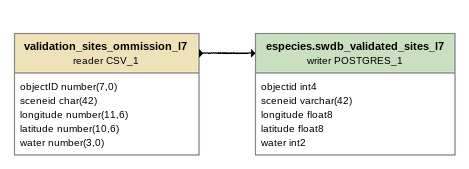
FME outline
validation_sites_ommission_l7 (reader CSV_1)
    attributes: objectID number(7,0), sceneid char(42), longitude number(11,6), latitude number(10,6), water number(3,0)
    -> especies.swdb_validated_sites_l7 (writer POSTGRES_1)
especies.swdb_validated_sites_l7 (writer POSTGRES_1)
    attributes: objectid int4, sceneid varchar(42), longitude float8, latitude float8, water int2
